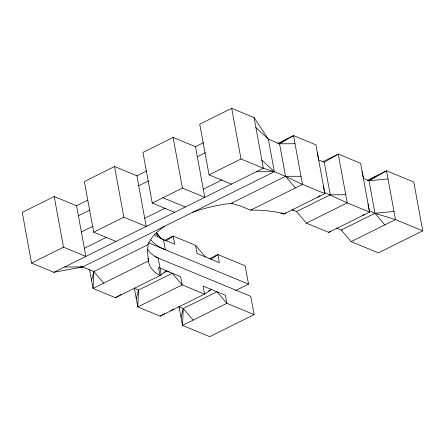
<?xml version="1.0" encoding="UTF-8"?>
<svg xmlns="http://www.w3.org/2000/svg" width="445" height="445" viewBox="0 0 445 445"><rect width="100%" height="100%" fill="white"/><g stroke="black" fill="none" stroke-linecap="round" stroke-linejoin="round"><path stroke-width="0.67" d="M164.305 226.377C157.608 231.016 151.105 236.874 148.09 244.605L93.817 271.572L93.044 288.455L115.405 297.694L160.011 275.533L161.218 274.676L158.175 258.072L154.448 256.031A80.612 34.704 -10.4 0 1 147.373 249.078M254.128 314.615L226.872 303.357L216.993 291.764L183.268 308.519L182.494 325.406L209.751 336.665L254.128 314.615L250.769 296.32L155.005 256.765M148.09 244.605L147.59 252.259L148.474 261.649A80.612 34.704 -10.4 0 0 157.803 274.326L160.011 275.533L158.515 267.406L180.653 276.751L182.144 284.883L204.511 294.123L211.403 289.456L208.338 290.98M91.553 280.328L93.817 271.572L82.636 266.95L80.573 266.761M136.276 298.801L138.54 290.045L172.265 273.291L182.144 284.883L137.772 306.933L134.29 287.959M181.004 317.274L183.268 308.519L178.918 306.722M255.897 127.576L268.363 139.185L279.549 143.802L286.441 139.135M166.297 240.762L173.194 236.095L195.555 245.334L205.434 256.932M159.783 275.65L166.675 270.983L164.055 272.284M211.025 259.24L217.917 254.573L245.173 265.826L248.527 284.121L235.689 290.502M317.758 197.163L320.055 195.605M170.785 310.877L173.656 308.93M362.119 171.453L363.409 178.445L369 180.753L375.892 176.087M292.042 209.712L296.515 211.559L306.394 223.151L328.76 232.39L330.479 231.222M362.48 215.636L364.783 214.078M280.94 213.144L283.804 214.028L285.468 212.944L284.032 213.917L281.496 212.871L280.94 213.144A80.612 34.704 -10.4 0 0 252.22 210.107L250.624 210.168L240.606 206.046L231.239 203.293L285.518 176.331L301.004 176.264M295.397 187.923L285.518 176.331L279.549 143.802L293.539 135.608L315.906 144.847L324.856 193.636L283.804 214.028M317.396 152.98L318.681 159.966L324.272 162.28L338.267 154.081L360.628 163.321L369.584 212.109L328.76 232.39M115.405 297.694L121.257 294.373M384.847 224.87L374.968 213.277L369 180.753L386.544 170.791L413.794 182.049L422.75 230.838L378.378 252.882L351.122 241.629L341.243 230.032L336.275 227.979M134.195 288.249L138.54 290.045L137.772 306.933L160.133 316.167L164.811 313.514M87.648 200.256L76.562 205.762L54.201 196.523L22.25 212.398L31.545 263.056L53.912 272.29L82.636 266.95L274.337 171.709L285.518 176.331L302.494 184.397L324.856 193.636L323.365 185.504M146.789 170.869L136.91 175.775L114.549 166.541L84.372 181.532L93.673 232.19L116.034 241.429M203.537 142.678L195.489 146.678L173.122 137.438L142.951 152.429L152.246 203.087L174.612 212.326M256.259 171.759L274.337 171.709L268.363 139.185L254.062 117.575L231.7 108.335L199.749 124.211L209.044 174.868L231.411 184.108M78.398 215.764L89.484 210.257M138.745 185.776L148.624 180.87M197.324 156.679L205.373 152.68M81.385 232.023L93.083 226.21M31.545 263.056L63.496 247.181L85.863 256.42L76.562 205.762M93.673 232.19L123.849 217.199L146.21 226.433L136.91 175.775M152.246 203.087L182.422 188.096L204.783 197.335L195.489 146.678M209.044 174.868L240.995 158.993L263.362 168.232L274.337 171.709L261.866 160.1M277.747 143.457L293.539 135.608L302.494 184.397L250.624 210.168M84.366 248.288L106.539 237.274M144.72 218.306L165.089 208.182M203.293 189.203L221.866 179.975M53.912 272.29L263.362 168.232L254.062 117.575M156.662 232.846L156.362 232.996L160.923 238.348L156.662 232.846L157.352 236.601L163.504 239.61L165.368 249.773A89.829 38.67 -10.4 0 1 150.777 239.894M164.561 240.383L173.194 236.095L174.685 244.227L160.706 238.453M322.803 161.769L338.267 154.081L347.222 202.87L369.584 212.109L368.093 203.977M296.515 211.559L330.24 194.804L345.726 194.738M209.334 258.834L217.917 254.573L219.407 262.7L197.046 253.466L195.555 245.334M367.309 180.347L386.544 170.791L395.494 219.58L422.75 230.838M306.394 223.151L347.222 202.87L324.65 192.496M160.133 316.167L204.511 294.123L203.015 285.99L225.381 295.23L226.872 303.357L182.494 325.406L179.012 306.433M341.243 230.032L374.968 213.277L394.003 211.447M351.122 241.629L395.494 219.58L374.968 213.277L369.378 210.969M192.668 212.287C205.529 207.659 218.996 204.656 232.579 203.154M369 180.753L388.034 178.923M279.549 143.802L295.035 143.741M64.558 267L82.636 266.95M166.541 271.05L169.473 272.134M162.959 197.769L185.32 207.003M148.324 242.736L248.527 284.121M292.126 209.673L293.722 210.402M154.393 234.548L157.352 236.601M183.268 308.519L193.147 320.116M93.817 271.572L103.696 283.165M324.272 162.28L330.24 194.804M231.7 108.335L240.995 158.993M173.122 137.438L182.422 188.096M147.968 258.211L148.469 260.92L93.044 288.455L89.562 269.486M114.549 166.541L123.849 217.199M54.201 196.523L63.496 247.181"/></g></svg>
